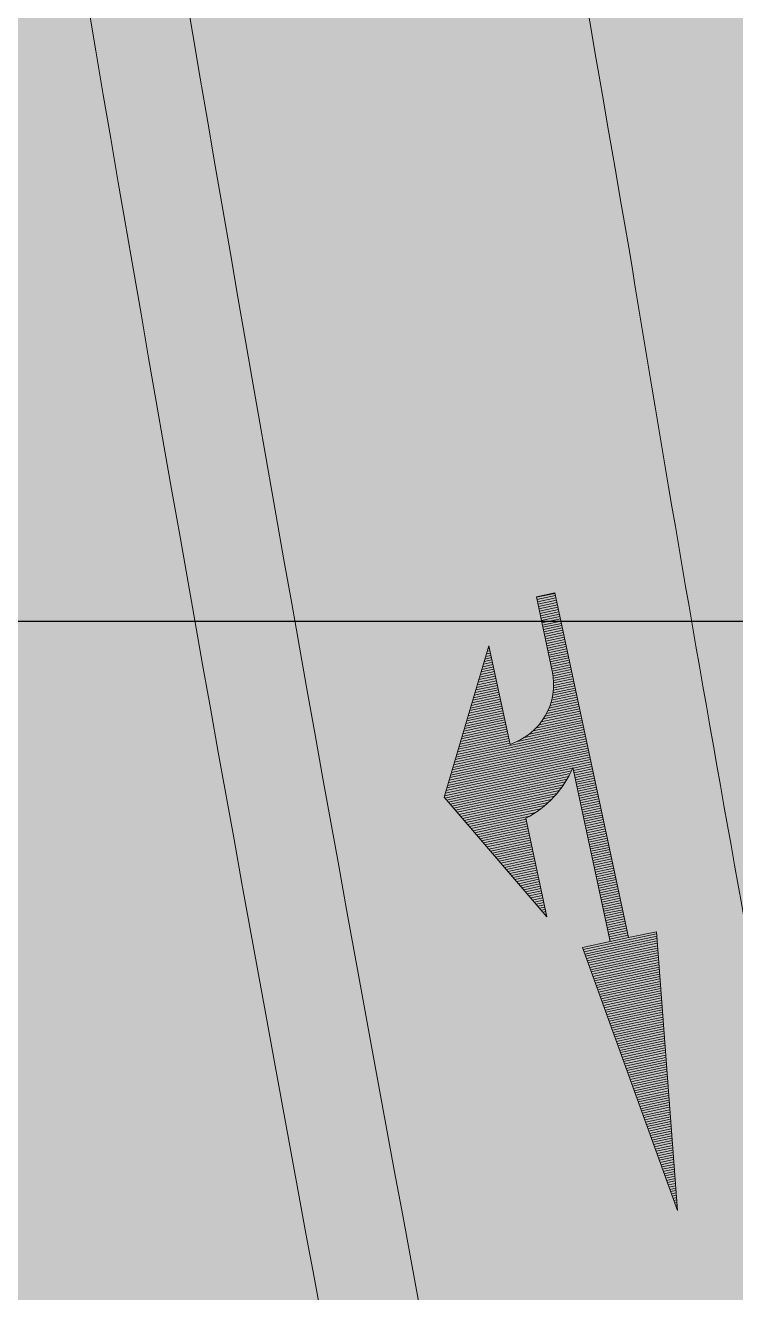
# Model space of a CAD drawing. Header units: millimetres. Extents: x -223175 to 287756, y -120611 to 352956.
# Drawn here: x 174595 to 180010, y 265913 to 275573 of the extents above; entities that cross this region are included whole.
import ezdxf

# ---------------------------------------------------------------- set-up
doc = ezdxf.new("R2010")
doc.units = ezdxf.units.MM
doc.header["$LTSCALE"] = 50
for name, pattern in [('XREF 평면도$0$CEN', [62, 60, -1, 0, -1]), ('XREF 평면도$0$DASHEDX2', [38.099999999999994, 25.4, -12.7]), ('XREF 평면도$0$PHANTOM', [25, 20, -1, 1, -1, 1, -1])]:
    doc.linetypes.add(name, pattern=pattern)
for name, color, linetype in [('I-SOLID(제외영역)', 253, 'Continuous'), ('XREF 평면도$0$CEN', 1, 'XREF 평면도$0$CEN'), ('XREF 평면도$0$F_HAT', 8, 'Continuous'), ('XREF 평면도$0$SITE', 1, 'XREF 평면도$0$PHANTOM')]:
    doc.layers.add(name, color=color, linetype=linetype)
for name, color, linetype, lineweight in [('XREF 평면도$0$0개선도로', 7, 'Continuous', 0), ('XREF 평면도$0$▶노면표시 - 직진 우회전', 7, 'Continuous', 9), ('XREF 평면도$0$▶노면표시 - 진로변경제한선(흰색)', 7, 'Continuous', 9), ('XREF 평면도$0$▶노면표시 - 차선(흰색)', 7, 'Continuous', 9)]:
    doc.layers.add(name, color=color, linetype=linetype, lineweight=lineweight)

# ---------------------------------------------------------------- blocks, each defined once
blk = doc.blocks.new('*X2078')
at = {"color": 0}
for p, q in [((992.6397384533024, 956.25), (994.4001155768598, 956.25)), ((992.8954202714843, 958.125), (994.144433758678, 958.125)), ((993.151102089666, 960), (993.888751940496, 960)), ((993.4067839078481, 961.875), (993.6330701223143, 961.875)), ((991.3613293623932, 946.875), (995.6785246677686, 946.875)), ((991.6170111805752, 948.75), (995.4228428495868, 948.75)), ((991.8726929987567, 950.625), (995.1671610314052, 950.625)), ((992.1283748169386, 952.5), (994.9114792132233, 952.5)), ((992.3840566351207, 954.375), (994.6557973950416, 954.375)), ((990.0829202714843, 937.5), (996.956933758678, 937.5)), ((990.338602089666, 939.375), (996.7012519404963, 939.375)), ((990.5942839078481, 941.25), (996.4455701223143, 941.25)), ((990.8499657260296, 943.125), (996.1898883041324, 943.125)), ((991.1056475442116, 945), (995.9342064859508, 945)), ((988.5488293623933, 926.25), (998.4910246677687, 926.25)), ((988.8045111805752, 928.125), (998.2353428495868, 928.125)), ((989.0601929987573, 930), (997.9796610314052, 930)), ((989.3158748169387, 931.875), (997.7239792132234, 931.875)), ((989.5715566351207, 933.75), (997.4682973950416, 933.75)), ((989.8272384533024, 935.625), (997.2126155768595, 935.625)), ((987.2704202714842, 916.875), (999.769433758678, 916.875)), ((987.526102089666, 918.75), (999.513751940496, 918.75)), ((987.7817839078481, 920.625), (999.2580701223143, 920.625)), ((988.0374657260296, 922.5), (999.0023883041326, 922.5)), ((988.2931475442116, 924.375), (998.7467064859507, 924.375)), ((985.7363293623932, 905.625), (1001.303524667769, 905.625)), ((985.9920111805752, 907.5), (1001.047842849587, 907.5)), ((986.247692998757, 909.375), (1000.792161031405, 909.375)), ((986.5033748169387, 911.25), (1000.536479213223, 911.25)), ((986.7590566351207, 913.125), (1000.280797395041, 913.125)), ((987.0147384533024, 915), (1000.02511557686, 915)), ((984.4579202714843, 896.25), (1002.581933758678, 896.25)), ((984.713602089666, 898.1250000000001), (1002.326251940496, 898.1250000000001)), ((984.9692839078481, 900), (1002.070570122314, 900)), ((985.2249657260298, 901.875), (1001.814888304132, 901.875)), ((985.4806475442116, 903.75), (1001.55920648595, 903.75)), ((983.1795111805752, 886.875), (1003.860342849587, 886.875)), ((983.4351929987573, 888.7500000000001), (1003.604661031405, 888.7500000000001)), ((983.6908748169387, 890.625), (1003.348979213223, 890.625)), ((983.9465566351207, 892.5), (1003.093297395041, 892.5)), ((984.2022384533024, 894.3749999999999), (1002.83761557686, 894.3749999999999)), ((981.6454202714843, 875.6249999999999), (1005.394433758678, 875.6249999999999)), ((981.901102089666, 877.5), (1005.138751940496, 877.5)), ((982.1567839078481, 879.3750000000001), (1004.883070122314, 879.3750000000001)), ((982.4124657260296, 881.25), (1004.627388304132, 881.25)), ((982.6681475442116, 883.125), (1004.37170648595, 883.125)), ((982.9238293623933, 885), (1004.116024667769, 885)), ((980.3670111805752, 866.2499999999999), (1006.672842849587, 866.2499999999999)), ((980.6226929987573, 868.125), (1006.417161031405, 868.125)), ((980.8783748169387, 870), (1006.161479213223, 870)), ((981.1340566351207, 871.875), (1005.905797395041, 871.875)), ((981.3897384533024, 873.75), (1005.65011557686, 873.75)), ((979.088602089666, 856.8749999999999), (1007.951251940496, 856.8749999999999)), ((979.3442839078481, 858.75), (1007.695570122314, 858.75)), ((979.5999657260296, 860.6250000000001), (1007.439888304132, 860.6250000000001)), ((979.8556475442116, 862.5), (1007.18420648595, 862.5)), ((980.1113293623932, 864.375), (1006.928524667769, 864.375)), ((977.5545111805752, 845.625), (1009.485342849587, 845.625)), ((977.8101929987567, 847.4999999999999), (1009.229661031405, 847.4999999999999)), ((978.0658748169386, 849.375), (1008.973979213223, 849.375)), ((978.3215566351207, 851.2499999999999), (1008.718297395041, 851.2499999999999)), ((978.5772384533024, 853.125), (1008.46261557686, 853.125)), ((978.8329202714843, 855), (1008.206933758678, 855)), ((976.276102089666, 836.25), (1010.763751940496, 836.25)), ((976.5317839078481, 838.1249999999999), (1010.508070122314, 838.1249999999999)), ((976.7874657260296, 840), (1010.252388304132, 840)), ((977.0431475442116, 841.8749999999999), (1009.99670648595, 841.8749999999999)), ((977.2988293623932, 843.75), (1009.741024667769, 843.75)), ((974.9976929987573, 826.875), (1012.042161031405, 826.875)), ((975.2533748169387, 828.7499999999999), (1011.786479213223, 828.7499999999999)), ((975.5090566351207, 830.625), (1011.530797395042, 830.625)), ((975.7647384533024, 832.4999999999999), (1011.27511557686, 832.4999999999999)), ((976.0204202714843, 834.375), (1011.019433758678, 834.375)), ((973.463602089666, 815.625), (1013.576251940496, 815.625)), ((973.7192839078481, 817.5), (1013.320570122314, 817.5)), ((973.9749657260296, 819.3749999999999), (1013.064888304132, 819.3749999999999)), ((974.2306475442116, 821.25), (1012.80920648595, 821.25)), ((974.4863293623933, 823.1249999999999), (1012.553524667769, 823.1249999999999)), ((974.7420111805752, 825), (1012.297842849587, 825)), ((972.185192998757, 806.25), (1014.854661031405, 806.25)), ((972.4408748169387, 808.125), (1014.598979213223, 808.125)), ((972.6965566351207, 810), (1014.343297395041, 810)), ((972.9522384533024, 811.875), (1014.08761557686, 811.875)), ((973.2079202714842, 813.7499999999999), (1013.831933758678, 813.7499999999999)), ((970.651102089666, 795), (1016.388751940496, 795)), ((970.9067839078481, 796.875), (1016.133070122314, 796.875)), ((971.1624657260298, 798.7499999999997), (1015.877388304132, 798.7499999999997)), ((971.4181475442116, 800.6249999999999), (1015.62170648595, 800.6249999999999)), ((971.6738293623932, 802.5), (1015.366024667769, 802.5)), ((971.9295111805752, 804.3749999999999), (1015.110342849587, 804.3749999999999)), ((969.3726929987573, 785.625), (1017.667161031405, 785.625)), ((969.6283748169387, 787.5), (1017.411479213223, 787.5)), ((969.8840566351207, 789.3749999999997), (1017.155797395042, 789.3749999999997)), ((970.1397384533024, 791.25), (1016.900115576859, 791.25)), ((970.3954202714843, 793.125), (1016.644433758678, 793.125)), ((968.0942839078481, 776.25), (1018.945570122314, 776.25)), ((968.3499657260296, 778.125), (1018.689888304132, 778.125)), ((968.6056475442116, 780), (1018.434206485951, 780)), ((968.8613293623933, 781.875), (1018.178524667769, 781.875)), ((969.1170111805752, 783.75), (1017.922842849587, 783.75)), ((966.5601929987573, 765), (1020.479661031405, 765)), ((966.8158748169387, 766.875), (1020.223979213223, 766.875)), ((967.0715566351207, 768.75), (1019.968297395041, 768.75)), ((967.3272384533024, 770.6249999999997), (1019.71261557686, 770.6249999999997)), ((967.5829202714843, 772.5), (1019.456933758678, 772.5)), ((967.838602089666, 774.375), (1019.201251940496, 774.375)), ((965.2817839078481, 755.625), (1021.758070122314, 755.625)), ((965.5374657260296, 757.5), (1021.502388304132, 757.5)), ((965.7931475442116, 759.375), (1021.24670648595, 759.375)), ((966.0488293623932, 761.2499999999997), (1020.991024667769, 761.2499999999997)), ((966.3045111805752, 763.125), (1020.735342849587, 763.125)), ((964.0033748169386, 746.25), (1023.036479213223, 746.25)), ((964.2590566351207, 748.125), (1022.780797395042, 748.125)), ((964.5147384533024, 750), (1022.525115576859, 750)), ((964.7704202714843, 751.8749999999997), (1022.269433758678, 751.8749999999997)), ((965.026102089666, 753.75), (1022.013751940496, 753.75)), ((963.7476929987567, 744.375), (1023.292161031405, 744.375)), ((986.0199270150812, 742.4999999999997), (1001.019927015081, 742.4999999999997)), ((986.0199270150812, 740.625), (1001.019927015081, 740.625)), ((986.0199270150812, 738.75), (1001.019927015081, 738.75)), ((986.0199270150812, 736.875), (1001.019927015081, 736.875)), ((986.0199270150812, 735), (1001.019927015081, 735)), ((986.0199270150812, 733.1249999999997), (1001.019927015081, 733.1249999999997)), ((986.0199270150812, 731.25), (1001.019927015081, 731.25)), ((986.0199270150812, 729.375), (1001.019927015081, 729.375)), ((986.0199270150812, 727.5), (1001.019927015081, 727.5)), ((986.0199270150812, 725.625), (1001.019927015081, 725.625)), ((986.0199270150812, 723.7499999999997), (1001.019927015081, 723.7499999999997)), ((986.0199270150812, 721.875), (1001.019927015081, 721.875)), ((986.0199270150812, 720), (1001.019927015081, 720)), ((986.0199270150812, 718.125), (1001.019927015081, 718.125)), ((986.0199270150812, 716.25), (1001.019927015081, 716.25)), ((986.0199270150812, 714.3749999999997), (1001.019927015081, 714.3749999999997)), ((986.0199270150812, 712.5), (1001.019927015081, 712.5)), ((986.0199270150812, 710.625), (1001.019927015081, 710.625)), ((986.0199270150812, 708.75), (1001.019927015081, 708.75)), ((986.0199270150812, 706.875), (1001.019927015081, 706.875)), ((986.0199270150812, 705), (1001.019927015081, 705)), ((1046.019927015081, 712.5), (1046.240431728141, 712.5)), ((1046.019927015081, 710.625), (1047.263159000869, 710.625)), ((1046.019927015081, 708.75), (1048.285886273596, 708.75)), ((1046.019927015081, 706.875), (1049.308613546323, 706.875)), ((1046.019927015081, 705), (1050.33134081905, 705)), ((986.0199270150812, 703.125), (1001.019927015081, 703.125)), ((986.0199270150812, 701.25), (1001.019927015081, 701.25)), ((986.0199270150812, 699.375), (1001.019927015081, 699.375)), ((986.0199270150812, 697.5), (1001.019927015081, 697.5)), ((986.0199270150812, 695.6249999999997), (1001.019927015081, 695.6249999999997)), ((1046.019927015081, 703.125), (1051.354068091778, 703.125)), ((1046.019927015081, 701.25), (1052.376795364505, 701.25)), ((1046.019927015081, 699.375), (1053.399522637232, 699.375)), ((1046.019927015081, 697.5), (1054.42224990996, 697.5)), ((1046.019927015081, 695.6249999999997), (1055.444977182687, 695.6249999999997)), ((986.0199270150812, 693.75), (1001.019927015081, 693.75)), ((986.0199270150812, 691.875), (1001.019927015081, 691.875)), ((986.0199270150812, 690), (1001.019927015081, 690)), ((986.0199270150812, 688.125), (1001.019927015081, 688.125)), ((986.0199270150812, 686.2499999999998), (1001.019927015081, 686.2499999999998)), ((986.0199270150812, 684.375), (1001.019927015081, 684.375)), ((1046.019927015081, 693.75), (1056.467704455414, 693.75)), ((1046.019927015081, 691.875), (1057.490431728141, 691.875)), ((1046.019927015081, 690), (1058.513159000869, 690)), ((1046.019927015081, 688.125), (1059.535886273596, 688.125)), ((1046.019927015081, 686.2499999999998), (1060.558613546323, 686.2499999999998)), ((1046.019927015081, 684.375), (1061.58134081905, 684.375)), ((986.0199270150812, 682.5), (1001.019927015081, 682.5)), ((986.0199270150812, 680.625), (1001.019927015081, 680.625)), ((986.0199270150812, 678.75), (1001.019927015081, 678.75)), ((986.0199270150812, 676.8749999999998), (1001.019927015081, 676.8749999999998)), ((986.0199270150812, 675), (1001.019927015081, 675)), ((1046.019927015081, 682.5), (1062.604068091778, 682.5)), ((1046.019927015081, 680.625), (1063.626795364505, 680.625)), ((1046.019927015081, 678.75), (1064.649522637232, 678.75)), ((1046.019927015081, 676.8749999999998), (1065.67224990996, 676.8749999999998)), ((1046.019927015081, 675), (1066.694977182687, 675)), ((986.0199270150812, 673.125), (1001.019927015081, 673.125)), ((986.0199270150812, 671.25), (1001.019927015081, 671.25)), ((986.0199270150812, 669.375), (1001.019927015081, 669.375)), ((986.0199270150812, 667.4999999999998), (1001.019927015081, 667.4999999999998)), ((986.0199270150812, 665.625), (1001.019927015081, 665.625)), ((1046.019927015081, 673.125), (1067.717704455414, 673.125)), ((1046.019927015081, 671.25), (1068.740431728141, 671.25)), ((1046.019927015081, 669.375), (1069.763159000869, 669.375)), ((1046.019927015081, 667.4999999999998), (1070.785886273596, 667.4999999999998)), ((1046.019927015081, 665.625), (1071.808613546323, 665.625)), ((986.0199270150812, 663.75), (1001.019927015081, 663.75)), ((986.0199270150812, 661.875), (1001.019927015081, 661.875)), ((986.0199270150812, 660), (1001.019927015081, 660)), ((986.0199270150812, 658.1249999999998), (1001.019927015081, 658.1249999999998)), ((986.0199270150812, 656.25), (1001.019927015081, 656.25)), ((986.0199270150812, 654.375), (1001.019927015081, 654.375)), ((1046.019927015081, 663.75), (1072.831340819051, 663.75)), ((1046.019927015081, 661.875), (1073.854068091778, 661.875)), ((1046.019927015081, 660), (1074.876795364505, 660)), ((1046.019927015081, 658.1249999999998), (1075.899522637232, 658.1249999999998)), ((1046.019927015081, 656.25), (1076.922249909959, 656.25)), ((1046.019927015081, 654.375), (1077.944977182687, 654.375)), ((986.0199270150812, 652.5), (1001.019927015081, 652.5)), ((986.0199270150812, 650.625), (1001.019927015081, 650.625)), ((986.0199270150812, 648.7499999999998), (1001.019927015081, 648.7499999999998)), ((986.0199270150812, 646.875), (1001.019927015081, 646.875)), ((986.0199270150812, 645), (1001.019927015081, 645)), ((1046.019927015081, 652.5), (1078.967704455414, 652.5)), ((1046.019927015081, 650.625), (1079.990431728141, 650.625)), ((1046.019927015081, 648.7499999999998), (1081.013159000869, 648.7499999999998)), ((1046.019927015081, 646.875), (1082.035886273596, 646.875)), ((1046.019927015081, 645), (1083.058613546323, 645)), ((986.0199270150812, 643.125), (1001.019927015081, 643.125)), ((986.0199270150812, 641.25), (1001.019927015081, 641.25)), ((986.0199270150812, 639.3749999999998), (1001.019927015081, 639.3749999999998)), ((986.0199270150812, 637.5), (1001.019927015081, 637.5)), ((986.0199270150812, 635.625), (1001.019927015081, 635.625)), ((1046.019927015081, 643.125), (1084.08134081905, 643.125)), ((1046.019927015081, 641.25), (1085.104068091778, 641.25)), ((1046.019927015081, 639.3749999999998), (1086.126795364505, 639.3749999999998)), ((1046.019927015081, 637.5), (1087.149522637232, 637.5)), ((1046.019927015081, 635.625), (1088.172249909959, 635.625)), ((986.0199270150812, 633.75), (1001.019927015081, 633.75)), ((986.0199270150812, 631.875), (1001.019927015081, 631.875)), ((986.0199270150812, 630), (1001.019927015081, 630)), ((986.0199270150812, 628.125), (1001.019927015081, 628.125)), ((986.0199270150812, 626.25), (1001.019927015081, 626.25)), ((986.0199270150812, 624.375), (1001.019927015081, 624.375)), ((1025.963830331611, 624.375), (1094.308613546323, 624.375)), ((1029.295943667917, 626.25), (1093.285886273596, 626.25)), ((1033.047869557507, 628.125), (1092.263159000869, 628.125)), ((1037.375239150152, 630), (1091.240431728141, 630)), ((1042.574104730898, 631.875), (1090.217704455414, 631.875)), ((1046.019927015081, 633.75), (1089.194977182687, 633.75)), ((986.0199270150812, 622.5), (1001.019927015081, 622.5)), ((986.0199270150812, 620.6249999999998), (1001.019927015081, 620.6249999999998)), ((986.0199270150812, 618.75), (1001.019927015081, 618.75)), ((986.0199270150812, 616.875), (1001.019927015081, 616.875)), ((986.0199270150812, 615), (1001.019927015081, 615)), ((1013.190299659286, 615), (1099.422249909959, 615)), ((1015.359565540945, 616.875), (1098.399522637232, 616.875)), ((1017.693098084076, 618.75), (1097.376795364505, 618.75)), ((1020.215129167446, 620.6249999999998), (1096.354068091778, 620.6249999999998)), ((1022.957551862194, 622.5), (1095.331340819051, 622.5)), ((986.0199270150812, 613.125), (1001.019927015081, 613.125)), ((986.0199270150812, 611.2499999999998), (1001.019927015081, 611.2499999999998)), ((986.0199270150812, 609.375), (1001.019927015081, 609.375)), ((986.0199270150812, 607.5), (1001.019927015081, 607.5)), ((986.0199270150812, 605.625), (1001.019927015081, 605.625)), ((986.0199270150812, 603.75), (1001.019927015081, 603.75)), ((1002.783445456215, 603.75), (1105.558613546323, 603.75)), ((1004.260138584233, 605.625), (1104.535886273596, 605.625)), ((1005.828889535416, 607.5), (1103.513159000869, 607.5)), ((1007.496899128627, 609.375), (1102.490431728141, 609.375)), ((1009.272673652191, 611.2499999999998), (1101.467704455414, 611.2499999999998)), ((1011.166374429966, 613.125), (1100.444977182687, 613.125)), ((986.0199270150812, 601.8749999999998), (1001.019927015081, 601.8749999999998)), ((986.0199270150812, 600), (1104.435785938384, 600)), ((986.0199270150812, 598.125), (1103.413058665656, 598.125)), ((986.0199270150812, 596.25), (1102.390331392929, 596.25)), ((986.0199270150812, 594.375), (1101.367604120202, 594.375)), ((1001.392655623468, 601.8749999999998), (1105.458513211111, 601.8749999999998)), ((986.0199270150812, 592.4999999999998), (1100.344876847475, 592.4999999999998)), ((986.0199270150812, 590.625), (1099.322149574748, 590.625)), ((986.0199270150812, 588.75), (1098.29942230202, 588.75)), ((986.0199270150812, 586.875), (1097.276695029293, 586.875)), ((986.0199270150812, 585), (1096.253967756566, 585)), ((986.0199270150812, 583.1249999999998), (1095.231240483838, 583.1249999999998)), ((986.0199270150812, 581.25), (1094.208513211111, 581.25)), ((986.0199270150812, 579.375), (1093.185785938384, 579.375)), ((986.0199270150812, 577.5), (1092.163058665656, 577.5)), ((986.0199270150812, 575.625), (1091.140331392929, 575.625)), ((986.0199270150812, 573.7499999999998), (1090.117604120202, 573.7499999999998)), ((986.0199270150812, 571.875), (1039.844178533136, 571.875)), ((986.0199270150812, 570), (1033.618003732148, 570)), ((986.0199270150812, 568.125), (1029.242917051422, 568.125)), ((986.0199270150812, 566.25), (1025.744227736706, 566.25)), ((986.0199270150812, 564.3749999999998), (1022.795735554608, 564.3749999999998)), ((1046.019927015081, 571.875), (1089.094876847475, 571.875)), ((1046.019927015081, 570), (1088.072149574748, 570)), ((1046.019927015081, 568.125), (1087.04942230202, 568.125)), ((1046.019927015081, 566.25), (1086.026695029293, 566.25)), ((1046.019927015081, 564.3749999999998), (1085.003967756566, 564.3749999999998)), ((986.0199270150812, 562.5), (1020.239633537147, 562.5)), ((986.0199270150812, 560.625), (1017.985093033451, 560.625)), ((986.0199270150812, 558.75), (1015.974095925422, 558.75)), ((986.0199270150812, 556.875), (1014.166901130521, 556.875)), ((986.0199270150812, 555), (1012.534890352885, 555)), ((1046.019927015081, 562.5), (1083.981240483838, 562.5)), ((1046.019927015081, 560.625), (1082.958513211111, 560.625)), ((1046.019927015081, 558.75), (1081.935785938384, 558.75)), ((1046.019927015081, 556.875), (1080.913058665657, 556.875)), ((1046.019927015081, 555), (1079.890331392929, 555)), ((986.0199270150812, 553.125), (1011.056669652062, 553.125)), ((986.0199270150812, 551.25), (1009.715779128234, 551.25)), ((986.0199270150812, 549.375), (1008.499266872455, 549.375)), ((986.0199270150812, 547.5), (1007.396759046672, 547.5)), ((986.0199270150812, 545.6249999999999), (1006.399830286524, 545.6249999999999)), ((986.0199270150812, 543.75), (1005.501564040067, 543.75)), ((1046.019927015081, 553.125), (1078.867604120202, 553.125)), ((1046.019927015081, 551.25), (1077.844876847475, 551.25)), ((1046.019927015081, 549.375), (1076.822149574748, 549.375)), ((1046.019927015081, 547.5), (1075.79942230202, 547.5)), ((1046.019927015081, 545.6249999999999), (1074.776695029293, 545.6249999999999)), ((1046.019927015081, 543.75), (1073.753967756566, 543.75)), ((986.0199270150812, 541.875), (1004.696237551508, 541.875)), ((986.0199270150812, 540), (1003.979091286194, 540)), ((986.0199270150812, 538.125), (1003.346157181779, 538.125)), ((986.0199270150812, 536.2499999999999), (1002.794128923768, 536.2499999999999)), ((986.0199270150812, 534.375), (1002.320262948864, 534.375)), ((1046.019927015081, 541.875), (1072.731240483839, 541.875)), ((1046.019927015081, 540), (1071.708513211111, 540)), ((1046.019927015081, 538.125), (1070.685785938384, 538.125)), ((1046.019927015081, 536.2499999999999), (1069.663058665657, 536.2499999999999)), ((1046.019927015081, 534.375), (1068.640331392929, 534.375)), ((986.0199270150812, 532.5), (1001.922302422336, 532.5)), ((986.0199270150812, 530.625), (1001.598418778801, 530.625)), ((986.0199270150812, 528.75), (1001.347167006456, 528.75)), ((986.0199270150812, 526.8749999999999), (1001.167451963328, 526.8749999999999)), ((986.0199270150812, 525), (1001.058503809021, 525)), ((1046.019927015081, 532.5), (1067.617604120202, 532.5)), ((1046.019927015081, 530.625), (1066.594876847475, 530.625)), ((1046.019927015081, 528.75), (1065.572149574748, 528.75)), ((1046.019927015081, 526.8749999999999), (1064.54942230202, 526.8749999999999)), ((1046.019927015081, 525), (1063.526695029293, 525)), ((986.0199270150812, 523.125), (1001.019861224919, 523.125)), ((986.0199270150812, 521.25), (1001.019927015081, 521.25)), ((986.0199270150812, 519.375), (1001.019927015081, 519.375)), ((986.0199270150812, 517.4999999999999), (1001.019927015081, 517.4999999999999)), ((986.0199270150812, 515.625), (1001.019927015081, 515.625)), ((986.0199270150812, 513.75), (1001.019927015081, 513.75)), ((1046.019927015081, 523.125), (1062.503967756566, 523.125)), ((1046.019927015081, 521.25), (1061.481240483838, 521.25)), ((1046.019927015081, 519.375), (1060.458513211111, 519.375)), ((1046.019927015081, 517.4999999999999), (1059.435785938384, 517.4999999999999)), ((1046.019927015081, 515.625), (1058.413058665657, 515.625)), ((1046.019927015081, 513.75), (1057.390331392929, 513.75)), ((986.0199270150812, 511.875), (1001.019927015081, 511.875)), ((986.0199270150812, 510), (1001.019927015081, 510)), ((986.0199270150812, 508.1249999999998), (1001.019927015081, 508.1249999999998)), ((986.0199270150812, 506.25), (1001.019927015081, 506.25)), ((986.0199270150812, 504.375), (1001.019927015081, 504.375)), ((1046.019927015081, 511.875), (1056.367604120202, 511.875)), ((1046.019927015081, 510), (1055.344876847475, 510)), ((1046.019927015081, 508.1249999999998), (1054.322149574748, 508.1249999999998)), ((1046.019927015081, 506.25), (1053.29942230202, 506.25)), ((1046.019927015081, 504.375), (1052.276695029293, 504.375)), ((986.0199270150812, 502.5), (1001.019927015081, 502.5)), ((986.0199270150812, 500.625), (1001.019927015081, 500.625)), ((986.0199270150812, 498.7499999999998), (1001.019927015081, 498.7499999999998)), ((986.0199270150812, 496.875), (1001.019927015081, 496.875)), ((986.0199270150812, 495), (1001.019927015081, 495)), ((986.0199270150812, 493.125), (1001.019927015081, 493.125)), ((1046.019927015081, 502.5), (1051.253967756566, 502.5)), ((1046.019927015081, 500.625), (1050.231240483839, 500.625)), ((1046.019927015081, 498.7499999999998), (1049.208513211111, 498.7499999999998)), ((1046.019927015081, 496.875), (1048.185785938384, 496.875)), ((1046.019927015081, 495), (1047.163058665657, 495)), ((1046.019927015081, 493.125), (1046.140331392929, 493.125)), ((986.0199270150812, 491.25), (1001.019927015081, 491.25)), ((986.0199270150812, 489.3749999999998), (1001.019927015081, 489.3749999999998)), ((986.0199270150812, 487.5), (1001.019927015081, 487.5)), ((986.0199270150812, 485.625), (1001.019927015081, 485.625)), ((986.0199270150812, 483.75), (1001.019927015081, 483.75)), ((986.0199270150812, 481.875), (1001.019927015081, 481.875)), ((986.0199270150812, 480), (1001.019927015081, 480)), ((986.0199270150812, 478.125), (1001.019927015081, 478.125)), ((986.0199270150812, 476.25), (1001.019927015081, 476.25)), ((986.0199270150812, 474.375), (1001.019927015081, 474.375)), ((986.0199270150812, 472.5), (1001.019927015081, 472.5)), ((986.0199270150812, 470.6249999999998), (1001.019927015081, 470.6249999999998)), ((986.0199270150812, 468.75), (1001.019927015081, 468.75)), ((986.0199270150812, 466.875), (1001.019927015081, 466.875)), ((986.0199270150812, 465), (1001.019927015081, 465)), ((986.0199270150812, 463.125), (1001.019927015081, 463.125))]:
    blk.add_line(p, q, dxfattribs=at)

msp = doc.modelspace()

# ---------------------------------------------------------------- hatches: boundary and pattern name
at = {"layer": 'I-SOLID(제외영역)', "ltscale": 0.5}
h = msp.add_hatch(color=253, dxfattribs=at)
h.dxf.hatch_style = 1
h.paths.add_polyline_path([(107817.9931809666, 312724.6808798617), (107817.9931809666, 244617.060248098), (184614.5896010123, 244617.060248098), (184614.5896010123, 312724.6808798617)])
h.paths.add_polyline_path([(143274.9137761497, 271631.6924027729), (140474.9137761494, 271631.6924027729), (140474.9137761494, 278831.6924027727), (143274.9137761494, 278831.6924027726), (143274.9137761494, 284356.692402773), (147974.9137761494, 284356.692402773), (147974.9137761494, 283111.6924027727), (148824.9137761494, 283111.6924027727), (148824.9137761494, 278581.6924027727), (146104.9137761494, 278581.6924027726), (146104.9137761494, 278331.6924027728), (154149.9137761494, 278331.6924027727), (154149.9137761494, 276381.6924027727), (166174.9137761494, 276381.6924027727), (166174.9137761494, 273881.6924027727), (154149.9137761494, 273881.6924027727), (154149.9137761494, 272131.6924027727), (145764.9137761494, 272131.6924027727), (145764.9137761494, 271881.6924027731), (148624.9137761494, 271881.6924027731), (148574.9137761494, 271756.6924027731), (148574.9137761494, 267351.6924027729), (147974.9137761494, 267351.6924027729), (147974.9137761494, 266231.6924027729), (145564.9137761494, 266231.6924027727), (145564.9137761495, 265981.6924027728), (143274.9137761498, 265981.6924027728), (143274.9137761498, 266231.6924027728)], flags=16)
h.paths.add_polyline_path([(132374.9137761494, 271631.6924027727), (137044.9137761497, 271631.6924027728), (137044.9137761497, 270991.6924027727), (137274.9137761497, 270991.6924027727), (137274.9137761497, 269231.6924027726), (138074.9137761495, 269231.6924027727), (138074.9137761495, 265981.6924027727), (133724.9137761494, 265981.6924027727), (133724.9137761493, 269031.6924027718), (132374.9137761494, 269031.6924027723)], flags=16)
at = {"layer": 'XREF 평면도$0$F_HAT', "ltscale": 10}
h = msp.add_hatch(dxfattribs=at)
h.set_pattern_fill('EARTH', color=256, scale=200, style=0)
h.set_pattern_definition([(0, (-162118.8283971961, 210702.1300616698), (1270, 1270), [1270, -1270]), (0, (-162118.8283971961, 211178.3800616698), (1270, 1270), [1270, -1270]), (0, (-162118.8283971961, 211654.6300616698), (1270, 1270), [1270, -1270]), (90, (-161960.0783971961, 211813.3800616698), (-1270, 1270), [1270, -1270]), (90, (-161483.8283971961, 211813.3800616698), (-1270, 1270), [1270, -1270]), (90, (-161007.5783971961, 211813.3800616698), (-1270, 1270), [1270, -1270])])
edge = h.paths.add_edge_path()
edge.add_arc((122303.7167860108, 296707.3662767248), 6000, 90, 180, ccw=False)
edge.add_line((122303.7167860108, 302707.3662767248), (165827.6734481711, 302707.3662768995))
edge.add_arc((165827.6734482484, 296707.3662770229), 5999.999999883597, 7.600091366015192, 90.00000000083378, ccw=False)
edge.add_line((171774.9654242533, 297500.9141023295), (172788.1156849206, 290234.607254821))
edge.add_line((172788.1156849103, 290234.6072548168), (178227.6237120164, 258587.7343437966))
edge.add_line((178227.6237120169, 258587.7343437957), (179127.1937750644, 254142.400117728))
edge.add_arc((169203.4194788771, 252731.0009857999), 10023.63924885768, 270.05453157717363, 8.094549773111623, ccw=False)
edge.add_line((169212.9595319169, 242707.366276844), (169212.9595319169, 242607.3662768841))
edge.add_line((169212.9595319169, 242607.3662768841), (122303.7167860206, 242607.3662768841))
edge.add_line((122303.7167860108, 247707.366276844), (122303.7167860108, 242707.3662769022))
edge.add_arc((122303.7167860704, 248707.3662769632), 6000.000000058206, 180.0000000005558, 269.9999999994442, ccw=False)
edge.add_line((116303.7167860108, 248707.3662769036), (116309.7335631988, 266200.3280757564))
edge.add_arc((122288.1992605465, 266344.9107585686), 5980.213729170319, 125.63845409563899, 181.3853659966144, ccw=False)
edge.add_line((118803.716785981, 271205.089575349), (118803.716785981, 254450.0069640634))
edge.add_line((118803.716785981, 254450.0069640564), (123023.584090385, 250204.7065257431))
edge.add_line((123023.5840903955, 250204.7065257417), (171064.5974098482, 250204.7065257417))
edge.add_line((171064.5974098282, 250204.7065257417), (176114.589601026, 256405.3162356928))
edge.add_line((176114.5896010237, 256405.31623569), (169292.7738920514, 297201.4016150093))
edge.add_line((169292.7738920586, 297201.4016150223), (165913.8507569766, 300207.3662769125))
edge.add_line((165913.8507569866, 300207.3662769037), (123023.5840903904, 300226.163225969))
edge.add_line((123023.5840903955, 300226.1632259773), (118808.5174051997, 295969.5262090258))
edge.add_line((118808.5174051957, 295969.5262090253), (118803.7167860166, 279258.2952303645))
edge.add_arc((122339.6838759916, 284163.5339257406), 6046.852893878503, 183.4384946760069, 234.2138533772293, ccw=False)
edge.add_line((116303.7167860108, 283800.8616096514), (116303.7167860108, 296707.3662767244))

# ---------------------------------------------------------------- linework, layer by layer
at = {"layer": 'XREF 평면도$0$0개선도로'}
msp.add_lwpolyline([(179743.6304876643, 254867.7989239531, -0.01742723746272038), (172518.3769212501, 297600.1075805115)], format="xyb", dxfattribs=at)
msp.add_arc((788955.1902590233, 379851.3396904158), 622650.0000173707, 187.6000913680903, 191.5937157227375, dxfattribs=at)
at = {"layer": 'XREF 평면도$0$CEN', "color": 1, "ltscale": 300}
msp.add_line((113279.1227409993, 271031.6924027727), (181614.5896010123, 271031.6924027727), dxfattribs=at)
msp.add_line((113279.1227409993, 271031.6924027727), (181614.5896010123, 271031.6924027727), dxfattribs=at)
at = {"layer": 'XREF 평면도$0$SITE', "color": 1, "ltscale": 300, "const_width": 200}
msp.add_lwpolyline([(123023.5840903692, 300226.1632259493), (118779.1227409993, 295981.701877534), (118779.1227409993, 254449.167874157), (123023.5840903692, 250204.7065257417), (171064.597409828, 250204.7065257417), (176114.5896010124, 256405.3162356853, -0.01656545676904839), (169283.2711018458, 297268.2215783797), (165920.9421103806, 300226.1632259493)], format="xyb", close=True, dxfattribs=at)
at = {"layer": 'XREF 평면도$0$▶노면표시 - 직진 우회전'}
msp.add_lwpolyline([(178612.5563288021, 270649.546307841), (178491.0392012882, 271217.0027304083), (178631.8468489933, 271247.1557786852), (179194.7037496853, 268618.7463531882), (179405.9152212429, 268663.9759254843), (179566.5446329403, 266538.4909942538), (178842.6846299457, 268543.3637323767), (179053.8961019802, 268588.5933049113), (178769.7501874256, 269915.4879358202, -0.1733325598830746), (178410.751925497, 269528.8504362494), (178571.5681829738, 268777.8763149172), (177787.2152376461, 269689.8535390288), (178129.3234753895, 270843.0551493556), (178290.1397323894, 270092.0810280234, 0.3851703882147266), (178612.0525150585, 270651.8989985377, 0.3851703882147266)], format="xyb", dxfattribs=at)
at = {"layer": 'XREF 평면도$0$▶노면표시 - 진로변경제한선(흰색)', "linetype": 'Continuous', "ltscale": 2, "flags": 128}
msp.add_lwpolyline([(180940.6279708471, 264171.9806332976, -0.007927380185054494), (179195.2901267137, 273880.2586315066)], format="xyb", dxfattribs=at)
at = {"layer": 'XREF 평면도$0$▶노면표시 - 차선(흰색)', "linetype": 'XREF 평면도$0$DASHEDX2', "ltscale": 30, "elevation": 999.9999999999784, "flags": 128}
for points in [[(182402.7243504249, 274304.5349887848, -0.01965097817317788), (175995.4050530705, 322261.5590830221, -0.01712771498167648)], [(182402.7243504251, 274304.5349887848, -0.01965097817317788), (175995.4050530706, 322261.5590830222, -0.01712771498167648)]]:
    msp.add_lwpolyline(points, format="xyb", dxfattribs=at)
at = {"layer": 'XREF 평면도$0$▶노면표시 - 차선(흰색)', "linetype": 'XREF 평면도$0$DASHEDX2', "ltscale": 30, "flags": 128}
msp.add_lwpolyline([(179195.2901267137, 273880.2586315066, -0.01965097817317788), (172787.9708293593, 321837.2827257439, -0.01712771498167648)], format="xyb", dxfattribs=at)

# ---------------------------------------------------------------- block references
at = {"layer": 'XREF 평면도$0$▶노면표시 - 직진 우회전', "xscale": 9.5999999888197, "yscale": 9.5999999888197, "zscale": 9.5999999888197, "rotation": 192.0869685567343}
msp.add_blockref('*X2078', (186957.6594486522, 277572.7470543772), dxfattribs=at)

doc.saveas('drawing.dxf')
